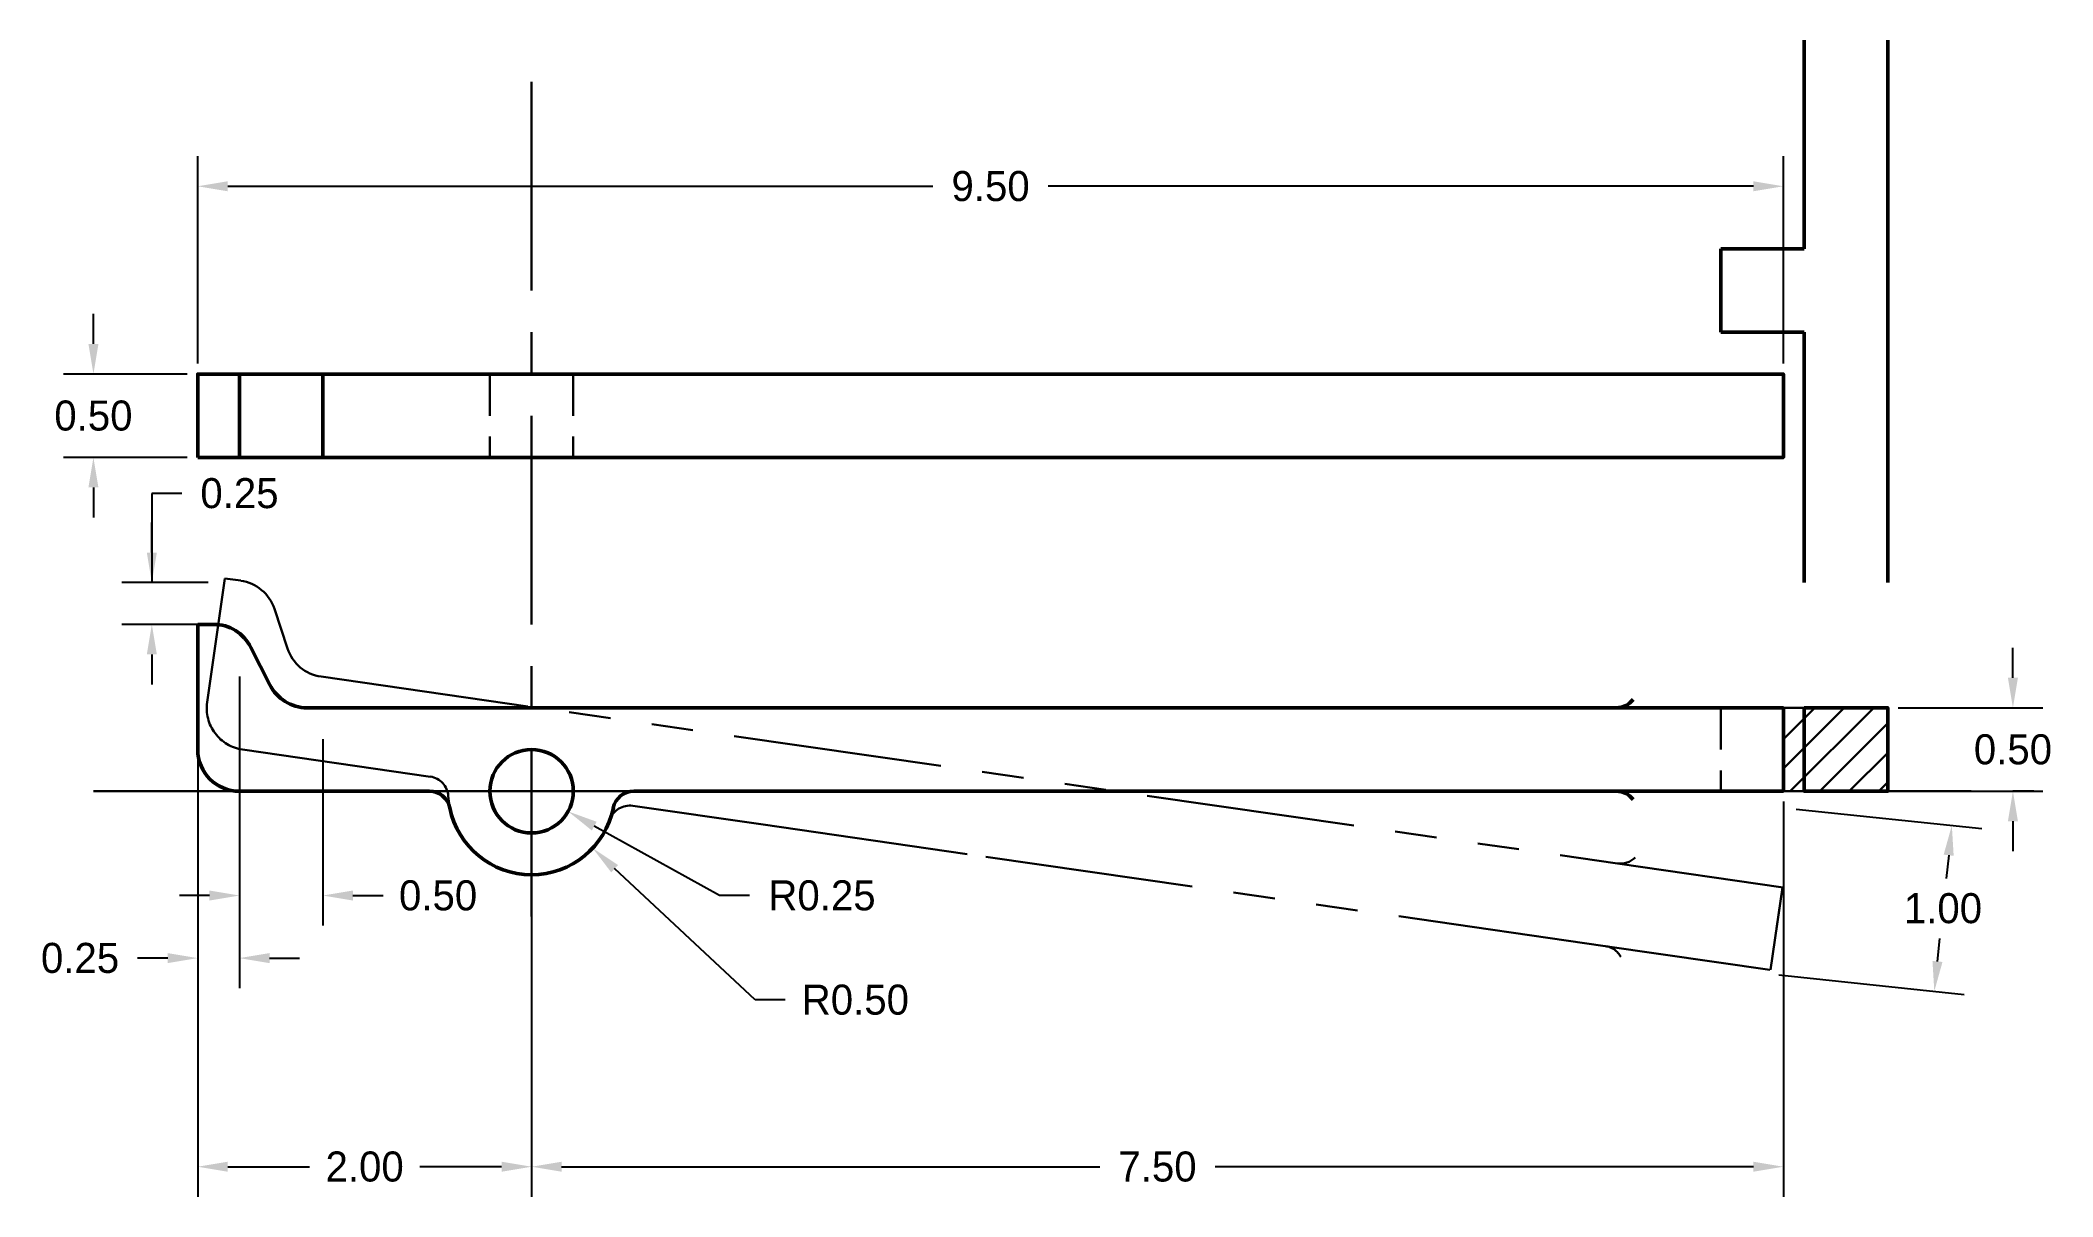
# Model space of a CAD drawing. Header units: inches. Extents: x 0.1 to 12.1, y 1.6 to 8.5.
import ezdxf

# ---------------------------------------------------------------- set-up
doc = ezdxf.new("R2010")
doc.units = ezdxf.units.IN
doc.header["$MEASUREMENT"] = 0
for name, pattern in [('CENTER', [2, 1.25, -0.25, 0.25, -0.25]), ('HIDDEN', [0.375, 0.25, -0.125]), ('PHANTOM', [2.5, 1.25, -0.25, 0.25, -0.25, 0.25, -0.25])]:
    doc.linetypes.add(name, pattern=pattern)
for name, color, linetype, lineweight in [('Center', 3, 'CENTER', 30), ('Dimension', 1, 'Continuous', 30), ('Hidden', 7, 'HIDDEN', 30), ('Object', 7, 'Continuous', 50), ('Rotated', 5, 'PHANTOM', 30), ('Section', 7, 'Continuous', 30)]:
    doc.layers.add(name, color=color, linetype=linetype, lineweight=lineweight)
doc.dimstyles.get("Standard").update_dxf_attribs({"dimtxt": 0.18, "dimasz": 0.18, "dimexe": 0.18, "dimexo": 0.0625, "dimgap": 0.09, "dimtad": 0, "dimtih": 1, "dimtoh": 1, "dimzin": 0, "dimdsep": 46, "dimtxsty": 'Standard', "dimcen": 0.09, "dimadec": 0, "dimazin": 0, "dimtfac": 1, "dimtdec": 4, "dimtofl": 0, "dimtmove": 0, "dimatfit": 3, "dimfxl": 1, "dimtolj": 1, "dimtzin": 0, "dimarcsym": 0})

# ---------------------------------------------------------------- blocks, each defined once
blk = doc.blocks.new('*D1')
at = {"layer": 'Dimension', "color": 0, "lineweight": -2}
for p, q in [((0.905, 5.785), (0.725, 5.785)), ((0.725, 5.785), (0.725, 5.25)), ((0.725, 5.43), (0.725, 5.61)), ((1.0625, 5.25), (0.545, 5.25)), ((1.0625, 5), (0.545, 5)), ((0.725, 4.82), (0.725, 4.64))]:
    blk.add_line(p, q, dxfattribs=at)
at = {"layer": 'Dimension', "color": 0}
for points in [[(0.695, 5.43), (0.755, 5.43), (0.725, 5.25)], [(0.755, 4.82), (0.695, 4.82), (0.725, 5)]]:
    blk.add_solid(points, dxfattribs=at)
at = {"layer": 'Dimension', "color": 0, "insert": (1.25, 5.785), "char_height": 0.18, "attachment_point": 5}
blk.add_mtext('\\A1;0.25', dxfattribs=at)
blk = doc.blocks.new('*D3')
at = {"layer": 'Dimension', "color": 0, "lineweight": -2}
for p, q in [((10.576, 3.893), (11.688, 3.777)), ((11.49, 3.616), (11.475, 3.478)), ((11.423, 2.98), (11.437, 3.118)), ((10.472, 2.899), (11.583, 2.782))]:
    blk.add_line(p, q, dxfattribs=at)
at = {"layer": 'Dimension', "color": 0}
for points in [[(11.52, 3.613), (11.46, 3.62), (11.509, 3.795)], [(11.393, 2.983), (11.453, 2.977), (11.404, 2.801)]]:
    blk.add_solid(points, dxfattribs=at)
at = {"layer": 'Dimension', "color": 0, "insert": (11.456, 3.298), "char_height": 0.18, "attachment_point": 5}
blk.add_mtext('\\A1;1.00', dxfattribs=at)
blk = doc.blocks.new('*D8')
at = {"layer": 'Dimension', "color": 0, "lineweight": -2}
for p, q in [((1, 4.1875), (1, 1.57)), ((3, 4.1875), (3, 1.57)), ((1.18, 1.75), (1.67, 1.75)), ((2.82, 1.75), (2.33, 1.75))]:
    blk.add_line(p, q, dxfattribs=at)
at = {"layer": 'Dimension', "color": 0}
for points in [[(1.18, 1.78), (1.18, 1.72), (1, 1.75)], [(2.82, 1.72), (2.82, 1.78), (3, 1.75)]]:
    blk.add_solid(points, dxfattribs=at)
at = {"layer": 'Dimension', "color": 0, "insert": (2, 1.75), "char_height": 0.18, "attachment_point": 5}
blk.add_mtext('\\A1;2.00', dxfattribs=at)
blk = doc.blocks.new('*D9')
at = {"layer": 'Dimension', "color": 0, "lineweight": -2}
for p, q in [((2.91, 4), (3.09, 4)), ((3, 3.91), (3, 4.09)), ((4.125, 3.375), (3.376, 3.791)), ((4.305, 3.375), (4.125, 3.375))]:
    blk.add_line(p, q, dxfattribs=at)
at = {"layer": 'Dimension', "color": 0}
blk.add_solid([(3.39, 3.817), (3.361, 3.765), (3.219, 3.879)], dxfattribs=at)
at = {"layer": 'Dimension', "color": 0, "insert": (4.74, 3.375), "char_height": 0.18, "attachment_point": 5}
blk.add_mtext('\\A1;R0.25', dxfattribs=at)
blk = doc.blocks.new('*D10')
at = {"layer": 'Dimension', "color": 0, "lineweight": -2}
for p, q in [((2.91, 4), (3.09, 4)), ((3, 3.91), (3, 4.09)), ((4.34, 2.75), (3.497, 3.536)), ((4.52, 2.75), (4.34, 2.75))]:
    blk.add_line(p, q, dxfattribs=at)
at = {"layer": 'Dimension', "color": 0}
blk.add_solid([(3.518, 3.558), (3.477, 3.514), (3.366, 3.659)], dxfattribs=at)
at = {"layer": 'Dimension', "color": 0, "insert": (4.94, 2.75), "char_height": 0.18, "attachment_point": 5}
blk.add_mtext('\\A1;R0.50', dxfattribs=at)
blk = doc.blocks.new('*D11')
at = {"layer": 'Dimension', "color": 0, "lineweight": -2}
for p, q in [((3, 3.9375), (3, 1.57)), ((10.5, 3.9375), (10.5, 1.57)), ((3.18, 1.75), (6.405, 1.75)), ((10.32, 1.75), (7.095, 1.75))]:
    blk.add_line(p, q, dxfattribs=at)
at = {"layer": 'Dimension', "color": 0}
for points in [[(3.18, 1.78), (3.18, 1.72), (3, 1.75)], [(10.32, 1.72), (10.32, 1.78), (10.5, 1.75)]]:
    blk.add_solid(points, dxfattribs=at)
at = {"layer": 'Dimension', "color": 0, "insert": (6.75, 1.75), "char_height": 0.18, "attachment_point": 5}
blk.add_mtext('\\A1;7.50', dxfattribs=at)
blk = doc.blocks.new('*D12')
at = {"layer": 'Dimension', "color": 0, "lineweight": -2}
for p, q in [((1.25, 4.6875), (1.25, 2.82)), ((1, 3.9375), (1, 2.82)), ((0.82, 3), (0.64, 3)), ((1.43, 3), (1.61, 3))]:
    blk.add_line(p, q, dxfattribs=at)
at = {"layer": 'Dimension', "color": 0}
for points in [[(0.82, 2.97), (0.82, 3.03), (1, 3)], [(1.43, 3.03), (1.43, 2.97), (1.25, 3)]]:
    blk.add_solid(points, dxfattribs=at)
at = {"layer": 'Dimension', "color": 0, "insert": (0.295, 3), "char_height": 0.18, "attachment_point": 5}
blk.add_mtext('\\A1;0.25', dxfattribs=at)
blk = doc.blocks.new('*D14')
at = {"layer": 'Dimension', "color": 0, "lineweight": -2}
for p, q in [((1.25, 4.3125), (1.25, 3.195)), ((1.75, 4.3125), (1.75, 3.195)), ((1.07, 3.375), (0.89, 3.375)), ((1.93, 3.375), (2.11, 3.375))]:
    blk.add_line(p, q, dxfattribs=at)
at = {"layer": 'Dimension', "color": 0}
for points in [[(1.07, 3.345), (1.07, 3.405), (1.25, 3.375)], [(1.93, 3.405), (1.93, 3.345), (1.75, 3.375)]]:
    blk.add_solid(points, dxfattribs=at)
at = {"layer": 'Dimension', "color": 0, "insert": (2.44, 3.375), "char_height": 0.18, "attachment_point": 5}
blk.add_mtext('\\A1;0.50', dxfattribs=at)
blk = doc.blocks.new('*D15')
at = {"layer": 'Dimension', "color": 0, "lineweight": -2}
for p, q in [((11.875, 4.68), (11.875, 4.86)), ((11.1875, 4.5), (12.055, 4.5)), ((11.1875, 4), (12.055, 4)), ((11.875, 3.82), (11.875, 3.64))]:
    blk.add_line(p, q, dxfattribs=at)
at = {"layer": 'Dimension', "color": 0}
for points in [[(11.845, 4.68), (11.905, 4.68), (11.875, 4.5)], [(11.905, 3.82), (11.845, 3.82), (11.875, 4)]]:
    blk.add_solid(points, dxfattribs=at)
at = {"layer": 'Dimension', "color": 0, "insert": (11.875, 4.25), "char_height": 0.18, "attachment_point": 5}
blk.add_mtext('\\A1;0.50', dxfattribs=at)
blk = doc.blocks.new('*D16')
at = {"layer": 'Dimension', "color": 0, "lineweight": -2}
for p, q in [((0.375, 6.68), (0.375, 6.86)), ((0.9375, 6.5), (0.195, 6.5)), ((0.9375, 6), (0.195, 6)), ((0.375, 5.82), (0.375, 5.64))]:
    blk.add_line(p, q, dxfattribs=at)
at = {"layer": 'Dimension', "color": 0}
for points in [[(0.345, 6.68), (0.405, 6.68), (0.375, 6.5)], [(0.405, 5.82), (0.345, 5.82), (0.375, 6)]]:
    blk.add_solid(points, dxfattribs=at)
at = {"layer": 'Dimension', "color": 0, "insert": (0.375, 6.25), "char_height": 0.18, "attachment_point": 5}
blk.add_mtext('\\A1;0.50', dxfattribs=at)
blk = doc.blocks.new('*D17')
at = {"layer": 'Dimension', "color": 0, "lineweight": -2}
for p, q in [((1, 6.5625), (1, 7.805)), ((10.5, 6.5625), (10.5, 7.805)), ((1.18, 7.625), (5.405, 7.625)), ((10.32, 7.625), (6.095, 7.625))]:
    blk.add_line(p, q, dxfattribs=at)
at = {"layer": 'Dimension', "color": 0}
for points in [[(1.18, 7.655), (1.18, 7.595), (1, 7.625)], [(10.32, 7.595), (10.32, 7.655), (10.5, 7.625)]]:
    blk.add_solid(points, dxfattribs=at)
at = {"layer": 'Dimension', "color": 0, "insert": (5.75, 7.625), "char_height": 0.18, "attachment_point": 5}
blk.add_mtext('\\A1;9.50', dxfattribs=at)

msp = doc.modelspace()

# ---------------------------------------------------------------- hatches: boundary and pattern name
at = {"layer": 'Section'}
h = msp.add_hatch(dxfattribs=at)
h.set_pattern_fill('ANSI31', color=256, style=0)
h.paths.add_polyline_path([(11.125, 4), (11.125, 4.5), (10.625, 4.5), (10.625, 4)])
h.paths.add_polyline_path([(10.625, 4), (10.625, 4.5), (10.5, 4.5), (10.5, 4)])

# ---------------------------------------------------------------- linework, layer by layer
at = {"layer": 'Center'}
for p, q in [((3, 8.25), (3, 3.25)), ((0.375, 4), (12, 4))]:
    msp.add_line(p, q, dxfattribs=at)
at = {"layer": 'Hidden'}
for p, q in [((2.75, 6.5), (2.75, 6)), ((3.25, 6.5), (3.25, 6)), ((10.625, 4.5), (10.125, 4.5)), ((10.125, 4.5), (10.125, 4)), ((10.125, 4), (10.625, 4))]:
    msp.add_line(p, q, dxfattribs=at)
at = {"layer": 'Object'}
for p, q in [((10.625, 8.5), (10.625, 7.25)), ((11.125, 8.5), (11.125, 5.25)), ((10.125, 6.75), (10.125, 7.25)), ((10.125, 7.25), (10.625, 7.25)), ((10.625, 6.75), (10.125, 6.75)), ((10.625, 6.75), (10.625, 5.25)), ((1.25, 6.5), (1.25, 6)), ((1.75, 6), (1.75, 6.5)), ((1, 4.25), (1, 5)), ((1, 5), (1.095, 5)), ((1.319, 4.862), (1.431, 4.638)), ((1.655, 4.5), (9.5, 4.5)), ((9.5, 4.5), (10.5, 4.5)), ((10.5, 4.5), (10.5, 4)), ((2.388, 4), (1.25, 4)), ((4.388, 4), (3.612, 4)), ((4.388, 4), (5.767, 4)), ((9.5, 4), (5.612, 4)), ((10.5, 4), (9.5, 4))]:
    msp.add_line(p, q, dxfattribs=at)
for points in [[(1, 6), (1, 6.5), (10.5, 6.5), (10.5, 6)], [(10.625, 4.5), (10.625, 4), (11.125, 4), (11.125, 4.5)]]:
    msp.add_lwpolyline(points, close=True, dxfattribs=at)
msp.add_circle((3, 4), 0.25, dxfattribs=at)
for centre, radius, start, end in [((1.095, 4.75), 0.25, 26.5651, 90), ((1.655, 4.75), 0.25, 206.5651, 270), ((9.5, 4.625), 0.125, 270, 323.1301), ((1.25, 4.25), 0.25, 180, 270), ((2.388, 3.875), 0.125, 11.537, 90), ((3.612, 3.875), 0.125, 90, 168.463), ((9.5, 3.875), 0.125, 36.8699, 90), ((3, 4), 0.5, 191.537, 348.463)]:
    msp.add_arc(centre, radius, start, end, dxfattribs=at)
at = {"layer": 'Rotated'}
for p, q in [((1.056, 4.533), (1.163, 5.275)), ((1.163, 5.275), (1.258, 5.262)), ((1.459, 5.093), (1.538, 4.856)), ((1.74, 4.687), (9.505, 3.567)), ((2.394, 4.087), (1.268, 4.25)), ((4.373, 3.802), (3.606, 3.913)), ((4.373, 3.802), (5.739, 3.605)), ((9.433, 3.072), (5.586, 3.627)), ((9.505, 3.567), (10.499, 3.423)), ((10.459, 3.177), (10.495, 3.424)), ((10.477, 3.3), (10.423, 2.929)), ((9.433, 3.072), (10.418, 2.93))]:
    msp.add_line(p, q, dxfattribs=at)
msp.add_circle((3, 4), 0.25, dxfattribs=at)
for centre, radius, start, end in [((1.222, 5.014), 0.25, 18.3569, 81.7918), ((1.775, 4.934), 0.25, 198.3569, 261.7918), ((1.304, 4.497), 0.25, 171.7918, 261.7918), ((2.376, 3.964), 0.125, 3.3288, 81.7918), ((3, 4), 0.5, 183.3288, 340.2548), ((3.588, 3.789), 0.125, 81.7918, 160.2548), ((9.523, 3.691), 0.125, 261.7918, 314.9219), ((9.416, 2.948), 0.125, 28.6617, 81.7918)]:
    msp.add_arc(centre, radius, start, end, dxfattribs=at)

# ---------------------------------------------------------------- dimensions: what is measured, and where the dimension line sits
at = {"layer": 'Dimension'}
for base, p1, p2, picture, middle in [((1, 7.625), (10.5, 6.5), (1, 6.5), '*D17', (5.75, 7.625)), ((1, 3), (1.25, 4.75), (1, 4), '*D12', (0.295, 3)), ((1.75, 3.375), (1.25, 4.375), (1.75, 4.375), '*D14', (2.44, 3.375)), ((3, 1.75), (1, 4.25), (3, 4.25), '*D8', (2, 1.75)), ((10.5, 1.75), (3, 4), (10.5, 4), '*D11', (6.75, 1.75))]:
    dim = msp.add_linear_dim(base=base, p1=p1, p2=p2, dimstyle='Standard', dxfattribs=at)
    dim.commit()
    dim.dimension.update_dxf_attribs({"geometry": picture, "text_midpoint": middle})
for base, p1, p2, angle, picture, middle in [((0.375, 6.5), (1, 6), (1, 6.5), 90, '*D16', (0.375, 6.25)), ((11.875, 4.5), (11.125, 4), (11.125, 4.5), 90, '*D15', (11.875, 4.25)), ((11.404, 2.801), (10.514, 3.9), (10.409, 2.905), 83.9963, '*D3', (11.456, 3.298))]:
    dim = msp.add_linear_dim(base=base, p1=p1, p2=p2, angle=angle, dimstyle='Standard', dxfattribs=at)
    dim.commit()
    dim.dimension.update_dxf_attribs({"geometry": picture, "text_midpoint": middle})
dim = msp.add_linear_dim(base=(0.725, 5), p1=(1.125, 5.25), p2=(1.125, 5), angle=90, dimstyle='Standard', dxfattribs=at)
dim.commit()
dim.dimension.update_dxf_attribs({"geometry": '*D1', "text_midpoint": (1.25, 5.785), "dimtype": 160})
for mpoint, picture, middle in [((3.219, 3.879), '*D9', (4.74, 3.375)), ((3.366, 3.659), '*D10', (4.94, 2.75))]:
    dim = msp.add_radius_dim(center=(3, 4), mpoint=mpoint, dimstyle='Standard', dxfattribs=at)
    dim.commit()
    dim.dimension.update_dxf_attribs({"geometry": picture, "text_midpoint": middle, "dimtype": 164})

doc.saveas('drawing.dxf')
